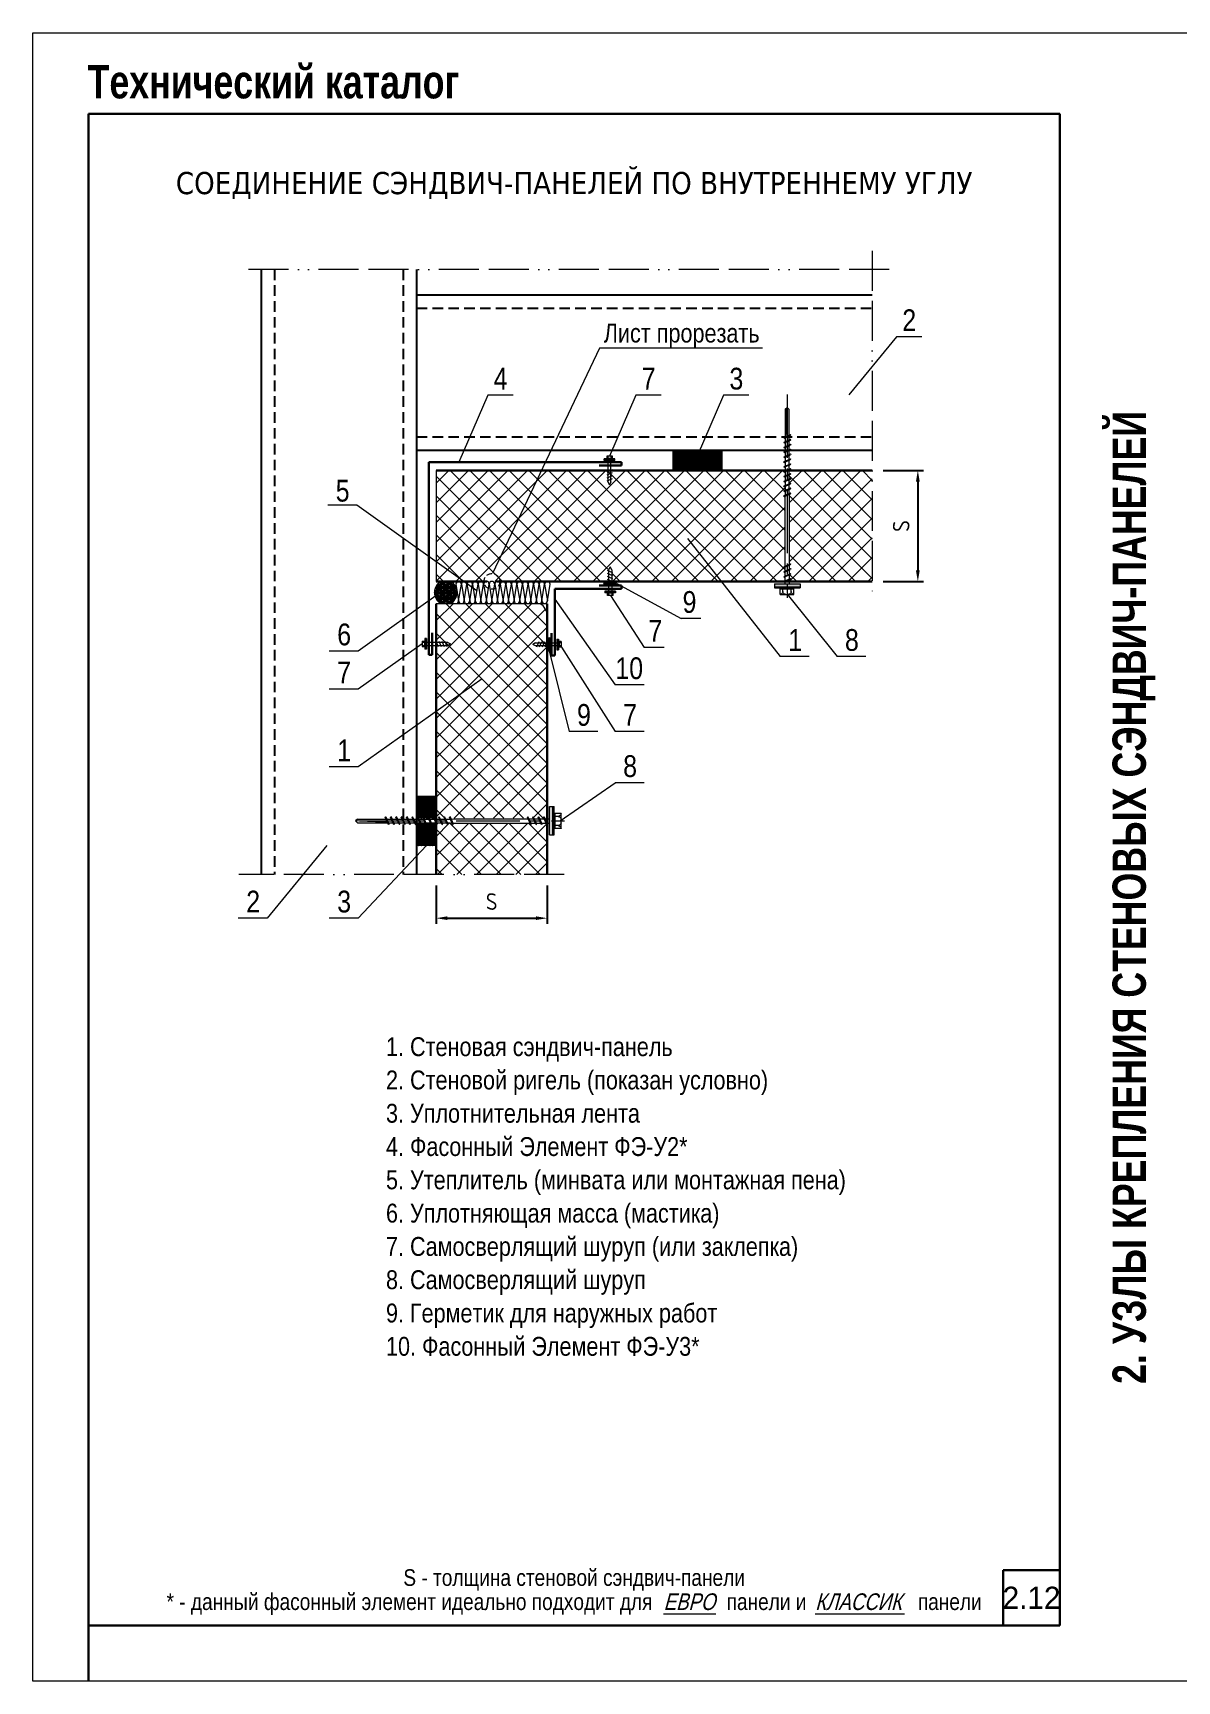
# Model space of a CAD drawing. Extents: x 5821 to 16321, y -13531 to 5774.
# Drawn here: x 6871 to 7902, y 2061 to 3546 of the extents above; entities that cross this region are included whole.
import ezdxf
from ezdxf.enums import TextEntityAlignment as Align

# ---------------------------------------------------------------- set-up
doc = ezdxf.new("R2010")
doc.units = 0
doc.header["$LTSCALE"] = 3
for name, pattern in [('ACAD_ISO13W100', [36, 12, -3, 12, -3, 0, -3, 0, -3]), ('CENTER2', [28.575, 19.05, -3.175, 3.175, -3.175]), ('HIDDEN2', [4.7625, 3.175, -1.5875])]:
    doc.linetypes.add(name, pattern=pattern)
doc.layers.get('0').update_dxf_attribs({"linetype": 'CONTINUOUS', "lineweight": 30})
doc.layers.get('DEFPOINTS').update_dxf_attribs({"linetype": 'CONTINUOUS'})
for name, color, linetype, lineweight in [('Logo', 1, 'CONTINUOUS', 9), ('new_fill', 8, 'CONTINUOUS', 13), ('RAZMER', 7, 'CONTINUOUS', 9), ('Нащельники', 1, 'CONTINUOUS', 30), ('Саморезы', 7, 'CONTINUOUS', 13)]:
    doc.layers.add(name, color=color, linetype=linetype, lineweight=lineweight)
doc.layers.add('Прогон', color=7, linetype='CONTINUOUS')
doc.styles.add('LOGO', font='HATTEN.TTF')
doc.styles.add('ROMANS', font='romans.shx', dxfattribs={"width": 0.85})
doc.styles.get("Standard").update_dxf_attribs({"font": 'TAHOMA.TTF'})
doc.styles.add('style1', font='ARIALN.TTF')
doc.styles.add('style2', font='impact.TTF')
doc.styles.add('курсив', font='ARIAL.TTF', dxfattribs={"width": 0.8, "oblique": 15})
doc.dimstyles.new('2.5', dxfattribs={"dimscale": 5, "dimtxt": 3, "dimasz": 2, "dimexe": 1, "dimexo": 2, "dimgap": 0, "dimtad": 0, "dimdec": 0, "dimlfac": 0.5, "dimzin": 9, "dimdsep": 46, "dimtxsty": 'ROMANS', "dimcen": -3, "dimdle": 1, "dimclrd": 256, "dimclre": 256, "dimclrt": 256, "dimadec": 0, "dimazin": 0, "dimtfac": 1, "dimtdec": 0, "dimtofl": 0, "dimtmove": 2, "dimatfit": 3, "dimfxl": 0, "dimtvp": 1, "dimtolj": 1, "dimtzin": 9, "dimarcsym": 0})
pattern_1 = [(45, (6592.311, -3617.928), (-8.838835, 8.838835), []), (135, (6592.311, -3617.928), (-8.838835, -8.838835), [])]
pattern_2 = [(90, (27338.4385, 1392.6648), (-1.25, 8e-17), []), (150, (27338.4385, 1392.6648), (-0.625, -1.082531755), []), (210, (27338.4385, 1392.6648), (0.625, -1.082531755), [])]

# ---------------------------------------------------------------- blocks, each defined once
blk = doc.blocks.new('саморез1')
at = {"layer": 'new_fill'}
blk.add_hatch(color=254, dxfattribs=at).paths.add_polyline_path([(-1.2, -4.8), (0, -4.8), (0, 4.8), (-1.2, 4.8)])
at = {"layer": 'Саморезы', "ltscale": 150}
for p, q in [((-3.9, 2.6), (-1.5, 2.6)), ((-3.9, 2.6), (-3.9, -2.4)), ((-2.9, 1.7), (-1.5, 1.7)), ((-1.9, 2.6), (-1.9, -2.4)), ((0, 4.8), (-1.5, 4.8)), ((-1.5, 4.8), (-1.5, -4.8)), ((-1.2, 4.8), (-1.2, -4.8)), ((0, 4.8), (0, -4.8)), ((19.2, 1.4), (0, 1.4)), ((8.4, 2.4), (10.5, -2.4)), ((11.1, 2.4), (13.2, -2.4)), ((13.8, 2.4), (15.9, -2.4)), ((16.4, 2.4), (18.5, -2.4)), ((19.2, 1.4), (21.8, 0)), ((19.2, -1.4), (21.8, 0)), ((-3.9, -2.4), (-1.5, -2.4)), ((-2.9, -1.4), (-1.5, -1.4)), ((0, -4.8), (-1.5, -4.8)), ((0, -1.4), (19.2, -1.4))]:
    blk.add_line(p, q, dxfattribs=at)
for centre, start, end in [((-2.9, 2.7), 182.373, 269.9653), ((-2.9, 0.7), 90.0347, 177.627), ((-2.9, -0.4), 182.373, 269.9653), ((-2.9, -2.4), 90.0347, 177.627)]:
    blk.add_arc(centre, 1, start, end, dxfattribs=at)
blk = doc.blocks.new('*D316')
at = {"layer": 'DEFPOINTS', "color": 0, "transparency": 16777216}
for p in [(7627.1, 3152), (7627.1, 3052), (7668.2, 3052)]:
    blk.add_point(p, dxfattribs=at)
at = {"layer": 'RAZMER', "lineweight": -2, "transparency": 16777216}
for p, q in [((7637.1, 3152), (7673.2, 3152)), ((7668.2, 3142), (7668.2, 3062)), ((7637.1, 3052), (7673.2, 3052))]:
    blk.add_line(p, q, dxfattribs=at)
at = {"layer": 'RAZMER', "transparency": 16777216}
for points in [[(7666.5, 3142), (7669.9, 3142), (7668.2, 3152)], [(7666.5, 3062), (7669.9, 3062), (7668.2, 3052)]]:
    blk.add_solid(points, dxfattribs=at)
at = {"layer": 'RAZMER', "transparency": 16777216, "insert": (7653.2, 3102), "char_height": 15, "attachment_point": 5, "rotation": 90, "style": 'ROMANS'}
blk.add_mtext('\\A1;S', dxfattribs=at)
blk = doc.blocks.new('*D317')
at = {"layer": 'DEFPOINTS', "color": 0, "transparency": 16777216}
for p in [(7234.3, 2788.1), (7334.3, 2788.1), (7334.3, 2748.6)]:
    blk.add_point(p, dxfattribs=at)
at = {"layer": 'RAZMER', "lineweight": -2, "transparency": 16777216}
for p, q in [((7234.3, 2778.1), (7234.3, 2743.6)), ((7334.3, 2778.1), (7334.3, 2743.6)), ((7244.3, 2748.6), (7324.3, 2748.6))]:
    blk.add_line(p, q, dxfattribs=at)
at = {"layer": 'RAZMER', "transparency": 16777216}
for points in [[(7244.3, 2750.3), (7244.3, 2747), (7234.3, 2748.6)], [(7324.3, 2750.3), (7324.3, 2747), (7334.3, 2748.6)]]:
    blk.add_solid(points, dxfattribs=at)
at = {"layer": 'RAZMER', "transparency": 16777216, "insert": (7284.3, 2763.6), "char_height": 15, "attachment_point": 5, "style": 'ROMANS'}
blk.add_mtext('\\A1;S', dxfattribs=at)
blk = doc.blocks.new('саморез4')
at = {"layer": 'new_fill'}
blk.add_hatch(color=254, dxfattribs=at).paths.add_polyline_path([(-2.4, -9.4), (0, -9.4), (0, 9.8), (-2.4, 9.8)])
at = {"layer": 'Саморезы', "ltscale": 150}
for p, q in [((-7.9, 5), (-3.1, 5)), ((-7.9, -5), (-7.9, 5)), ((-5.9, 3.1), (-3.1, 3.1)), ((-3.8, -5), (-3.8, 5)), ((0, 9.8), (-3.1, 9.8)), ((-3.1, -9.4), (-3.1, 9.8)), ((-2.4, -9.4), (-2.4, 9.8)), ((0, -9.4), (0, 9.8)), ((64.9, 1.5), (0, 1.5)), ((1.3, -2.2), (3.4, 2.7)), ((1.9, -2.2), (4, 2.7)), ((3.7, 2.9), (3.4, 2.7)), ((3.7, 2.9), (4, 2.7)), ((4.9, -2.2), (7, 2.7)), ((5.5, -2.2), (7.6, 2.7)), ((7.3, 2.9), (7, 2.7)), ((7.3, 2.9), (7.6, 2.7)), ((8.6, -2.2), (10.7, 2.7)), ((9.2, -2.2), (11.3, 2.7)), ((11, 2.9), (10.7, 2.7)), ((11, 2.9), (11.3, 2.7)), ((12.2, -2.2), (14.3, 2.7)), ((12.8, -2.2), (14.9, 2.7)), ((14.6, 2.9), (14.3, 2.7)), ((14.6, 2.9), (14.9, 2.7)), ((64.9, -2.2), (67, 2.7)), ((65.6, -2.2), (67.7, 2.7)), ((67.3, 2.9), (67, 2.7)), ((130, 1.3), (67.1, 1.3)), ((67.3, 2.9), (67.7, 2.7)), ((68.6, -2.2), (70.7, 2.7)), ((69.2, -2.2), (71.3, 2.7)), ((71, 2.9), (70.7, 2.7)), ((71, 2.9), (71.3, 2.7)), ((72.2, -2.2), (74.3, 2.7)), ((72.8, -2.2), (74.9, 2.7)), ((74.6, 2.9), (74.3, 2.7)), ((74.6, 2.9), (74.9, 2.7)), ((75.8, -2.2), (77.9, 2.7)), ((76.4, -2.2), (78.5, 2.7)), ((78.2, 2.9), (77.9, 2.7)), ((78.2, 2.9), (78.5, 2.7)), ((79.5, -2.2), (81.5, 2.7)), ((80.1, -2.2), (82.2, 2.7)), ((81.9, 2.9), (81.5, 2.7)), ((81.9, 2.9), (82.2, 2.7)), ((83.1, -2.2), (85.2, 2.7)), ((83.7, -2.2), (85.8, 2.7)), ((85.5, 2.9), (85.2, 2.7)), ((85.5, 2.9), (85.8, 2.7)), ((86.7, -2.2), (88.8, 2.7)), ((87.3, -2.2), (89.4, 2.7)), ((89.1, 2.9), (88.8, 2.7)), ((89.1, 2.9), (89.4, 2.7)), ((90.3, -2.2), (92.4, 2.7)), ((90.9, -2.2), (93, 2.7)), ((92.7, 2.9), (92.4, 2.7)), ((92.7, 2.9), (93, 2.7)), ((94, -2.2), (96.1, 2.7)), ((94.6, -2.2), (96.7, 2.7)), ((96.4, 2.9), (96.1, 2.7)), ((96.4, 2.9), (96.7, 2.7)), ((97.6, -2.2), (99.7, 2.7)), ((98.2, -2.2), (100.3, 2.7)), ((100, 2.9), (99.7, 2.7)), ((100, 2.9), (100.3, 2.7)), ((101.2, -2.2), (103.3, 2.7)), ((101.8, -2.2), (103.9, 2.7)), ((103.6, 2.9), (103.3, 2.7)), ((103.6, 2.9), (103.9, 2.7)), ((104.8, -2.2), (106.9, 2.7)), ((105.5, -2.2), (107.6, 2.7)), ((107.2, 2.9), (106.9, 2.7)), ((107.2, 2.9), (107.6, 2.7)), ((108.5, -2.2), (110.6, 2.7)), ((109.1, -2.2), (111.2, 2.7)), ((110.9, 2.9), (110.6, 2.7)), ((110.9, 2.9), (111.2, 2.7)), ((130, 1.3), (131.2, 0)), ((-7.9, -5), (-3.1, -5)), ((-5.9, -3.1), (-3.1, -3.1)), ((0, -9.4), (-3.1, -9.4)), ((64.9, -1.5), (0, -1.5)), ((64.9, -1.5), (0, -1.5)), ((1.6, -2.4), (1.3, -2.2)), ((1.6, -2.4), (1.9, -2.2)), ((5.2, -2.4), (4.9, -2.2)), ((5.2, -2.4), (5.5, -2.2)), ((8.9, -2.4), (8.6, -2.2)), ((8.9, -2.4), (9.2, -2.2)), ((12.5, -2.4), (12.2, -2.2)), ((12.5, -2.4), (12.8, -2.2)), ((65.3, -2.4), (64.9, -2.2)), ((65.3, -2.4), (65.6, -2.2)), ((130, -1.3), (67.1, -1.3)), ((68.9, -2.4), (68.6, -2.2)), ((68.9, -2.4), (69.2, -2.2)), ((72.5, -2.4), (72.2, -2.2)), ((72.5, -2.4), (72.8, -2.2)), ((76.1, -2.4), (75.8, -2.2)), ((76.1, -2.4), (76.4, -2.2)), ((79.8, -2.4), (79.5, -2.2)), ((79.8, -2.4), (80.1, -2.2)), ((83.4, -2.4), (83.1, -2.2)), ((83.4, -2.4), (83.7, -2.2)), ((87, -2.4), (86.7, -2.2)), ((87, -2.4), (87.3, -2.2)), ((90.6, -2.4), (90.3, -2.2)), ((90.6, -2.4), (90.9, -2.2)), ((94.3, -2.4), (94, -2.2)), ((94.3, -2.4), (94.6, -2.2)), ((97.9, -2.4), (97.6, -2.2)), ((97.9, -2.4), (98.2, -2.2)), ((101.5, -2.4), (101.2, -2.2)), ((101.5, -2.4), (101.8, -2.2)), ((105.1, -2.4), (104.8, -2.2)), ((105.1, -2.4), (105.5, -2.2)), ((108.8, -2.4), (108.5, -2.2)), ((108.8, -2.4), (109.1, -2.2)), ((130, -1.3), (131.2, 0))]:
    blk.add_line(p, q, dxfattribs=at)
at = {"layer": 'Саморезы'}
for p, q in [((67.1, 1.3), (64.9, 1.5)), ((67.1, -1.3), (64.9, -1.5))]:
    blk.add_line(p, q, dxfattribs=at)
at = {"layer": 'Саморезы', "ltscale": 150}
for centre, radius, start, end in [((-5.9, 5.1), 2, 182.373, 269.9653), ((-5.9, 1.1), 2, 90.0347, 177.627), ((80.3, 1057.7), 1058.9, 271.592, 272.7554), ((-5.9, -1.1), 2, 182.373, 269.9653), ((-5.9, -5.1), 2, 90.0347, 177.627)]:
    blk.add_arc(centre, radius, start, end, dxfattribs=at)

msp = doc.modelspace()

# ---------------------------------------------------------------- hatches: boundary and pattern name
at = {"layer": 'new_fill'}
h = msp.add_hatch(dxfattribs=at)
h.set_pattern_fill('NET3', color=256, scale=10, angle=90, style=0)
h.set_pattern_definition(pattern_2)
h.paths.add_polyline_path([(7491.91, 3170.38), (7447.86, 3170.38), (7447.86, 3151.99), (7491.91, 3151.99)])
h = msp.add_hatch(dxfattribs=at)
h.set_pattern_fill('ANSI37', color=256, scale=100, style=0)
h.set_pattern_definition(pattern_1)
h.paths.add_polyline_path([(7234.34, 3151.99), (7234.34, 3051.98), (7236.33, 3051.98, -0.1146746), (7237.46, 3051.98), (7241.33, 3051.98, -0.1145954), (7242.46, 3051.98), (7246.33, 3051.98, -0.1145162), (7247.46, 3051.98), (7251.33, 3051.98, -0.1144369), (7252.46, 3051.98), (7256.33, 3051.98, -0.1143576), (7257.46, 3051.98), (7261.33, 3051.98, -0.1142782), (7262.46, 3051.98), (7266.33, 3051.98, -0.1141988), (7267.46, 3051.98), (7271.33, 3051.98, -0.1141193), (7272.46, 3051.98), (7276.33, 3051.98, -0.1140398), (7277.46, 3051.98), (7281.33, 3051.98, -0.1139602), (7282.46, 3051.98), (7286.33, 3051.98, -0.1138805), (7287.46, 3051.98), (7291.33, 3051.98, -0.1138008), (7292.46, 3051.98), (7296.33, 3051.98, -0.1137211), (7297.46, 3051.98), (7301.33, 3051.98, -0.1136413), (7302.46, 3051.98), (7306.33, 3051.98, -0.1135614), (7307.46, 3051.98), (7311.34, 3051.98, -0.1134815), (7312.46, 3051.98), (7316.34, 3051.98, -0.1134016), (7317.46, 3051.98), (7321.34, 3051.98, -0.1133216), (7322.45, 3051.98), (7326.34, 3051.99, -0.1132415), (7327.45, 3051.99), (7331.34, 3051.99, -0.1131614), (7332.45, 3051.99), (7388.24, 3051.99), (7388.24, 3063.21), (7392.44, 3063.21), (7392.44, 3051.99), (7547.94, 3051.99), (7547.94, 3151.99)])
h.paths.add_polyline_path([(7627.1, 3051.99), (7627.1, 3151.99), (7552.74, 3151.99), (7552.74, 3051.99)])
h = msp.add_hatch(dxfattribs=at)
h.set_pattern_fill('ESCHER', color=256, scale=5, style=0)
h.set_pattern_definition([(60, (29647.1414, 5260.518), (-6, -1e-09), [5.5, -0.5]), (180, (29647.1414, 5260.518), (3, -5.1961524), [5.5, -0.5]), (300, (29647.1414, 5260.518), (6, -1e-09), [5.5, -0.5]), (60, (29647.6414, 5260.518), (-6, -1e-09), [1, -5]), (300, (29647.6414, 5260.518), (6, -1e-09), [1, -5]), (60, (29646.8914, 5260.951), (-6, -1e-09), [1, -5]), (180, (29646.8914, 5260.951), (3, -5.1961524), [1, -5]), (300, (29646.8914, 5260.085), (6, -1e-09), [1, -5]), (180, (29646.8914, 5260.085), (3, -5.1961524), [1, -5]), (60, (29645.1414, 5260.518), (-6, -1e-09), [1, -5]), (300, (29645.1414, 5260.518), (6, -1e-09), [1, -5]), (60, (29648.1414, 5258.786), (-6, -1e-09), [1, -5]), (180, (29648.1414, 5258.786), (3, -5.1961524), [1, -5]), (300, (29648.1414, 5262.25), (6, -1e-09), [1, -5]), (180, (29648.1414, 5262.25), (3, -5.1961524), [1, -5]), (0, (29648.1414, 5261.384), (-3, 5.1961524), [3.5, -2.5]), (0, (29648.1414, 5259.652), (-3, 5.1961524), [3.5, -2.5]), (120, (29647.3914, 5261.817), (-6, 1e-09), [3.5, -2.5]), (120, (29645.8914, 5260.951), (-6, 1e-09), [3.5, -2.5]), (240, (29645.8914, 5260.085), (3, -5.1961524), [3.5, -2.5]), (240, (29647.3914, 5259.219), (3, -5.1961524), [3.5, -2.5])])
h.paths.add_polyline_path([(7247.52, 3052.04), (7238.26, 3052.04, 0.5498773), (7238.26, 3032.05), (7247.52, 3032.05, 0.5498857)])
h = msp.add_hatch(dxfattribs=at)
h.set_pattern_fill('NET3', color=256, scale=10, style=0)
h.set_pattern_definition([(0, (7885.9724, -2415.444), (0, 1.25), []), (60, (7885.9724, -2415.444), (-1.08253175, 0.625), []), (120, (7885.9724, -2415.444), (-1.08253175, -0.625), [])])
h.paths.add_polyline_path([(7389.02, 3051.99), (7387.17, 3051.99, 1), (7387.17, 3048.21), (7389.02, 3048.21)])
h.paths.add_polyline_path([(7393.22, 3051.99), (7389.02, 3051.99), (7389.02, 3048.21), (7393.22, 3048.21)])
h.paths.add_polyline_path([(7395.06, 3051.99), (7393.22, 3051.99), (7393.22, 3048.21), (7395.06, 3048.21, 1)])
h = msp.add_hatch(dxfattribs=at)
h.set_pattern_fill('ANSI37', color=256, scale=100, style=0)
h.set_pattern_definition(pattern_1)
h.paths.add_polyline_path([(7234.34, 2838.6), (7334.34, 2838.6), (7334.34, 3021.08, 0.2717), (7327.94, 3031.99), (7234.34, 3031.99)])
h = msp.add_hatch(dxfattribs=at)
h.set_pattern_fill('NET3', color=256, scale=10, style=0)
h.set_pattern_definition([(0, (7976.1914, -2325.1246), (0, 1.25), []), (60, (7976.1914, -2325.1246), (-1.08253175, 0.625), []), (120, (7976.1914, -2325.1246), (-1.08253175, -0.625), [])])
h.paths.add_polyline_path([(7338.12, 2999.25, 1), (7334.34, 2999.25), (7334.34, 2997.41), (7338.12, 2997.41)])
h.paths.add_polyline_path([(7338.12, 2997.41), (7334.34, 2997.41), (7334.34, 2993.21), (7338.12, 2993.21)])
h.paths.add_polyline_path([(7338.12, 2993.21), (7334.34, 2993.21), (7334.34, 2991.36, 1), (7338.12, 2991.36)])
h = msp.add_hatch(dxfattribs=at)
h.set_pattern_fill('NET3', color=256, scale=10, angle=90, style=0)
h.set_pattern_definition(pattern_2)
h.paths.add_polyline_path([(7234.34, 2858.23), (7216.71, 2858.23), (7216.71, 2838.6), (7234.34, 2838.6)])
h.paths.add_polyline_path([(7234.34, 2833.8), (7216.71, 2833.8), (7216.71, 2814.18), (7234.34, 2814.18)])
h = msp.add_hatch(dxfattribs=at)
h.set_pattern_fill('ANSI37', color=256, scale=100, style=0)
h.set_pattern_definition(pattern_1)
h.paths.add_polyline_path([(7234.34, 2833.8), (7234.34, 2788.07), (7334.34, 2788.07), (7334.34, 2833.8)])

# ---------------------------------------------------------------- linework, layer by layer
at = {"color": 1}
for p, q in [((6921.09, 3473.41), (7796.09, 3473.41)), ((6921.09, 3473.41), (6921.09, 2061.26)), ((7796.09, 3473.41), (7796.09, 2111.26)), ((7745.18, 2161.26), (7796.09, 2161.26)), ((7745.18, 2161.26), (7745.18, 2111.26)), ((6921.09, 2111.26), (7796.09, 2111.26))]:
    msp.add_line(p, q, dxfattribs=at)
for p, q in [((7234.34, 3151.99), (7627.1, 3151.99)), ((7279.98, 3051.98), (7234.34, 3051.98)), ((7627.1, 3051.99), (7288.93, 3051.98)), ((7234.34, 3031.99), (7234.34, 2788.07)), ((7334.34, 3031.99), (7334.34, 2788.07))]:
    msp.add_line(p, q)
at = {"layer": 'Logo'}
for p, q in [((7439.07, 2121.69), (7486.31, 2121.69)), ((7575.69, 2121.69), (7656.14, 2121.69))]:
    msp.add_line(p, q, dxfattribs=at)
at = {"layer": 'new_fill'}
for p, q in [((7447.86, 3151.99), (7447.86, 3170.38)), ((7491.91, 3151.99), (7491.91, 3170.38)), ((7252.04, 3049.55), (7254.54, 3034.55)), ((7254.54, 3034.55), (7257.04, 3049.55)), ((7257.04, 3049.55), (7259.54, 3034.55)), ((7259.54, 3034.55), (7262.04, 3049.55)), ((7262.04, 3049.55), (7264.54, 3034.55)), ((7264.54, 3034.55), (7267.04, 3049.55)), ((7267.04, 3049.55), (7269.54, 3034.55)), ((7269.54, 3034.55), (7272.04, 3049.55)), ((7272.04, 3049.55), (7274.54, 3034.55)), ((7274.54, 3034.55), (7277.04, 3049.55)), ((7277.04, 3049.55), (7279.54, 3034.55)), ((7279.54, 3034.55), (7282.04, 3049.55)), ((7282.04, 3049.55), (7284.54, 3034.55)), ((7284.54, 3034.55), (7287.04, 3049.55)), ((7287.04, 3049.55), (7289.54, 3034.55)), ((7289.54, 3034.55), (7292.04, 3049.55)), ((7292.04, 3049.55), (7294.54, 3034.55)), ((7294.54, 3034.55), (7297.04, 3049.55)), ((7297.04, 3049.55), (7299.54, 3034.55)), ((7299.54, 3034.55), (7302.04, 3049.55)), ((7302.04, 3049.55), (7304.54, 3034.55)), ((7304.54, 3034.55), (7307.04, 3049.55)), ((7307.04, 3049.55), (7309.54, 3034.55)), ((7309.54, 3034.55), (7312.04, 3049.55)), ((7312.04, 3049.55), (7314.54, 3034.55)), ((7314.54, 3034.55), (7317.04, 3049.55)), ((7317.04, 3049.55), (7319.54, 3034.55)), ((7319.54, 3034.55), (7322.04, 3049.55)), ((7322.04, 3049.55), (7324.54, 3034.55)), ((7324.54, 3034.55), (7327.04, 3049.55)), ((7327.04, 3049.55), (7329.54, 3034.55)), ((7329.54, 3034.55), (7332.04, 3049.55)), ((7332.04, 3049.55), (7334.54, 3034.55)), ((7334.54, 3034.55), (7337.04, 3049.55)), ((7234.34, 2858.23), (7216.71, 2858.23)), ((7234.34, 2814.18), (7216.71, 2814.18))]:
    msp.add_line(p, q, dxfattribs=at)
for centre, radius, start, end in [((7254.54, 3049.55), 2.5, 0, 180), ((7259.54, 3049.55), 2.5, 0, 180), ((7264.54, 3049.55), 2.5, 0, 180), ((7269.54, 3049.55), 2.5, 0, 180), ((7274.54, 3049.55), 2.5, 0, 180), ((7279.54, 3049.55), 2.5, 0, 180), ((7284.54, 3049.55), 2.5, 0, 180), ((7289.54, 3049.55), 2.5, 0, 180), ((7294.54, 3049.55), 2.5, 0, 180), ((7299.54, 3049.55), 2.5, 0, 180), ((7304.54, 3049.55), 2.5, 0, 180), ((7309.54, 3049.55), 2.5, 0, 180), ((7314.54, 3049.55), 2.5, 0, 180), ((7319.54, 3049.55), 2.5, 0, 180), ((7324.54, 3049.55), 2.5, 0, 180), ((7329.54, 3049.55), 2.5, 0, 180), ((7334.54, 3049.55), 2.5, 0, 180), ((7252.04, 3034.55), 2.5, 270, 0), ((7257.04, 3034.55), 2.5, 180, 270), ((7257.04, 3034.55), 2.5, 270, 0), ((7262.04, 3034.55), 2.5, 180, 270), ((7262.04, 3034.55), 2.5, 270, 0), ((7267.04, 3034.55), 2.5, 180, 270), ((7267.04, 3034.55), 2.5, 270, 0), ((7272.04, 3034.55), 2.5, 180, 270), ((7272.04, 3034.55), 2.5, 270, 0), ((7277.04, 3034.55), 2.5, 180, 270), ((7277.04, 3034.55), 2.5, 270, 0), ((7282.04, 3034.55), 2.5, 180, 270), ((7282.04, 3034.55), 2.5, 270, 0), ((7287.04, 3034.55), 2.5, 180, 270), ((7287.04, 3034.55), 2.5, 270, 0), ((7292.04, 3034.55), 2.5, 180, 270), ((7292.04, 3034.55), 2.5, 270, 0), ((7297.04, 3034.55), 2.5, 180, 270), ((7297.04, 3034.55), 2.5, 270, 0), ((7302.04, 3034.55), 2.5, 180, 270), ((7302.04, 3034.55), 2.5, 270, 0), ((7307.04, 3034.55), 2.5, 180, 270), ((7307.04, 3034.55), 2.5, 270, 0), ((7312.04, 3034.55), 2.5, 180, 270), ((7312.04, 3034.55), 2.5, 270, 0), ((7317.04, 3034.55), 2.5, 180, 270), ((7317.04, 3034.55), 2.5, 270, 0), ((7322.04, 3034.55), 2.5, 180, 270), ((7322.04, 3034.55), 2.5, 270, 0), ((7327.04, 3034.55), 2.5, 180, 270), ((7327.04, 3034.55), 2.5, 270, 0), ((7321.84, 3021.08), 12.5, 0, 60.80129), ((7332.04, 3034.55), 2.5, 180, 270), ((7332.04, 3034.55), 2.5, 270, 0)]:
    msp.add_arc(centre, radius, start, end, dxfattribs=at)
at = {"layer": 'RAZMER', "linetype": 'ACAD_ISO13W100'}
for p, q in [((7627.1, 3349.9), (7627.1, 3040.45)), ((7642.23, 3333.18), (7057.32, 3333.18)), ((7349.5, 2788.07), (7056.4, 2788.07))]:
    msp.add_line(p, q, dxfattribs=at)
at = {"layer": 'RAZMER'}
for p, q in [((7648.87, 3272.5), (7605.89, 3220.33)), ((7671.73, 3272.5), (7648.87, 3272.5)), ((7381.35, 3262.16), (7285, 3059.12)), ((7528.31, 3262.16), (7381.35, 3262.16)), ((7280.72, 3219.85), (7254.66, 3159.38)), ((7303.58, 3219.85), (7280.72, 3219.85)), ((7414.13, 3219.85), (7390.46, 3164.92)), ((7436.99, 3219.85), (7414.13, 3219.85)), ((7493.15, 3219.85), (7469.47, 3164.92)), ((7516, 3219.85), (7493.15, 3219.85)), ((7234.34, 3151.99), (7234.34, 3051.98)), ((7162.69, 3120.68), (7136.66, 3120.68)), ((7271.04, 3043.56), (7162.69, 3120.68)), ((7460.63, 3090.75), (7544.33, 2984.32)), ((7396.95, 3050.05), (7454.89, 3018.56)), ((7238.15, 3042.05), (7164.06, 2989.31)), ((7334.34, 3031.99), (7234.34, 3031.99)), ((7341.12, 3036.06), (7395.62, 2958.84)), ((7391.24, 3039.37), (7421.65, 2992.66)), ((7550.34, 3040.45), (7595.41, 2984.32)), ((7472.85, 3018.56), (7454.89, 3018.56)), ((7164.06, 2989.31), (7138.03, 2989.31)), ((7221.62, 2995.9), (7164.06, 2955.11)), ((7336.23, 2989.47), (7354.05, 2916.8)), ((7347.06, 2992.91), (7395.62, 2916.8)), ((7439.61, 2992.66), (7421.65, 2992.66)), ((7570.35, 2984.32), (7544.33, 2984.32)), ((7621.44, 2984.32), (7595.41, 2984.32)), ((7275.6, 2964.31), (7164.06, 2884.87)), ((7421.65, 2958.84), (7395.62, 2958.84)), ((7164.06, 2955.11), (7138.03, 2955.11)), ((7380.08, 2916.8), (7354.05, 2916.8)), ((7421.65, 2916.8), (7395.62, 2916.8)), ((7164.06, 2884.87), (7138.03, 2884.87)), ((7345.87, 2836.2), (7395.62, 2870.66)), ((7421.65, 2870.66), (7395.62, 2870.66)), ((7135.71, 2814.18), (7082.11, 2748.64)), ((7225.57, 2814.18), (7164.06, 2748.64)), ((7082.11, 2748.64), (7056.08, 2748.64)), ((7164.06, 2748.64), (7138.03, 2748.64))]:
    msp.add_line(p, q, dxfattribs=at)
at = {"layer": 'RAZMER', "linetype": 'CENTER2'}
for p, q in [((7550.34, 3220.48), (7550.34, 3037.18)), ((7166.65, 2836.2), (7349.96, 2836.2))]:
    msp.add_line(p, q, dxfattribs=at)
at = {"layer": 'RAZMER'}
msp.add_lwpolyline([(6871.09, 3546.26), (7921.09, 3546.26), (7921.09, 2061.26), (6871.09, 2061.26)], close=True, dxfattribs=at)
at = {"layer": 'RAZMER', "linetype": 'HIDDEN2', "ltscale": 0.5}
msp.add_circle((7284.5, 3052.05), 7.09, dxfattribs=at)
at = {"layer": 'RAZMER'}
for centre, radius, start, end in [((7244.6, 3042.05), 11.84, 122.38856, 237.61162), ((7241.18, 3042.05), 11.84, 302.38838, 57.61144), ((7387.17, 3050.1), 1.89, 90, 270), ((7395.06, 3050.1), 1.89, 270, 90), ((7336.23, 2999.25), 1.89, 0, 180), ((7336.23, 2991.36), 1.89, 180, 0)]:
    msp.add_arc(centre, radius, start, end, dxfattribs=at)
at = {"layer": 'Нащельники'}
for p, q in [((7227.56, 2985.78), (7227.56, 3159.38)), ((7401.15, 3159.38), (7227.56, 3159.38)), ((7381.15, 3156.38), (7401.15, 3156.38)), ((7401.15, 3156.38), (7401.15, 3159.38)), ((7341.12, 3045.31), (7341.12, 2985.31)), ((7341.12, 3045.31), (7401.12, 3045.31)), ((7381.12, 3048.31), (7401.12, 3048.31)), ((7401.12, 3048.31), (7401.12, 3045.31)), ((7230.56, 3005.78), (7230.56, 2985.78)), ((7338.12, 3005.31), (7338.12, 2985.31)), ((7230.56, 2985.78), (7227.56, 2985.78)), ((7338.12, 2985.31), (7341.12, 2985.31))]:
    msp.add_line(p, q, dxfattribs=at)
at = {"layer": 'Прогон'}
for p, q in [((7076.71, 3333.18), (7076.71, 2788.07)), ((7216.71, 3333.18), (7216.71, 2788.07)), ((7216.71, 3310.38), (7627.1, 3310.38)), ((7216.71, 3170.38), (7627.1, 3170.38))]:
    msp.add_line(p, q, dxfattribs=at)
at = {"layer": 'Прогон', "linetype": 'HIDDEN2'}
for p, q in [((7088.71, 3333.18), (7088.71, 2788.07)), ((7204.71, 3333.18), (7204.71, 2788.07)), ((7216.71, 3298.38), (7627.1, 3298.38)), ((7216.71, 3182.38), (7627.1, 3182.38))]:
    msp.add_line(p, q, dxfattribs=at)
at = {"layer": 'Прогон', "color": 7, "lineweight": 0}
for centre, radius, start, end in [((7244.6, 3042.05), 11.84, 122.39085, 160.55031), ((7244.6, 3042.05), 11.84, 122.38856, 122.39085), ((7244.6, 3042.05), 11.84, 122.38856, 122.39085), ((7395.06, 3050.1), 1.89, 270, 90)]:
    msp.add_arc(centre, radius, start, end, dxfattribs=at)

# ---------------------------------------------------------------- block references
at = {"layer": 'RAZMER', "rotation": 270.0000000000022}
msp.add_blockref('саморез1', (7390.34, 3160.98), dxfattribs=at)
at = {"layer": 'RAZMER', "xscale": -1}
for p, rotation in [((7391.12, 3043.31), 269.9999999999978), ((7343.12, 2995.31), 359.9999999999978)]:
    msp.add_blockref('саморез1', p, dxfattribs=dict(at, rotation=rotation))
at = {"layer": 'RAZMER'}
msp.add_blockref('саморез1', (7225.56, 2995.78), dxfattribs=at)
at = {"layer": 'Прогон', "xscale": -1.21, "yscale": 1.21, "zscale": 1.21, "rotation": 270.0000000000055}
msp.add_blockref('саморез4', (7550.34, 3049.99), dxfattribs=at)
at = {"layer": 'Прогон', "xscale": -1.331, "yscale": 1.331, "zscale": 1.331}
msp.add_blockref('саморез4', (7336.34, 2836.2), dxfattribs=at)

# ---------------------------------------------------------------- texts
msp.add_text('СОЕДИНЕНИЕ СЭНДВИЧ-ПАНЕЛЕЙ ПО ВНУТРЕННЕМУ УГЛУ', height=20).set_placement((7358.59, 3401.01), align=Align.CENTER)
at = {"style": 'style1'}
for s, height, p in [('2', 19.61, (7654.2, 3277.62)), ('Лист прорезать', 17, (7385.25, 3267.34)), ('4', 19.61, (7286.05, 3224.97)), ('7', 19.61, (7419.46, 3224.97)), ('3', 19.61, (7498.47, 3224.97)), ('5', 19.61, (7143.8, 3124.01)), ('9', 19.61, (7456.28, 3023.74)), ('7', 19.61, (7425.59, 2997.83)), ('6', 19.61, (7145.17, 2994.49)), ('1', 19.61, (7551.46, 2989.49)), ('8', 19.61, (7602.55, 2989.5)), ('7', 19.61, (7145.17, 2960.29)), ('10', 19.612, (7395.71, 2964.01)), ('9', 19.61, (7361.19, 2921.97)), ('7', 19.61, (7402.76, 2921.97)), ('1', 19.61, (7145.17, 2890.04)), ('8', 19.61, (7402.76, 2875.84)), ('2', 19.61, (7063.21, 2753.81)), ('3', 19.61, (7145.17, 2753.81)), ('1. Стеновая сэндвич-панель', 17, (7189.09, 2624.36)), ('2. Стеновой ригель (показан условно)', 17, (7189.09, 2594.36)), ('3. Уплотнительная лента', 17, (7189.09, 2564.36)), ('4. Фасонный Элемент ФЭ-У2*', 17, (7189.09, 2534.36)), ('5. Утеплитель (минвата или монтажная пена)', 17, (7189.09, 2504.36)), ('6. Уплотняющая масса (мастика)', 17, (7189.09, 2474.36)), ('7. Самосверлящий шуруп (или заклепка)', 17, (7189.09, 2444.36)), ('8. Самосверлящий шуруп', 17, (7189.09, 2414.36)), ('9. Герметик для наружных работ', 17, (7189.09, 2384.36)), ('10. Фасонный Элемент ФЭ-У3*', 17, (7189.09, 2354.36))]:
    msp.add_text(s, height=height, dxfattribs=at).set_placement(p)
for s, p in [('S - толщина стеновой сэндвич-панели', (7358.59, 2147)), ('* - данный фасонный элемент идеально подходит для              панели и                     панели', (7358.59, 2125.26))]:
    msp.add_text(s, height=15, dxfattribs=at).set_placement(p, align=Align.CENTER)
at = {"color": 1, "style": 'курсив', "oblique": 15, "width": 0.8}
for s, p in [('ЕВРО', (7462.41, 2125.26)), ('КЛАССИК', (7614.7, 2125.26))]:
    msp.add_text(s, height=15, dxfattribs=at).set_placement(p, align=Align.CENTER)
at = {"layer": 'new_fill', "style": 'style2'}
msp.add_text('Технический каталог', height=30, dxfattribs=at).set_placement((6920.3, 3487.31))
msp.add_text('2. УЗЛЫ КРЕПЛЕНИЯ СТЕНОВЫХ СЭНДВИЧ-ПАНЕЛЕЙ', height=30, rotation=90, dxfattribs=at).set_placement((7858.59, 2767.33), align=Align.MIDDLE_CENTER)
at = {"layer": 'new_fill', "style": 'LOGO'}
msp.add_text('2.12', height=20, dxfattribs=at).set_placement((7770.64, 2136.26), align=Align.MIDDLE_CENTER)

# ---------------------------------------------------------------- dimensions: what is measured, and where the dimension line sits
at = {"layer": 'RAZMER'}
dim = msp.add_linear_dim(base=(7668.2, 3051.99), p1=(7627.1, 3151.99), p2=(7627.1, 3051.99), angle=90, text='S', dimstyle='2.5', dxfattribs=at)
dim.commit()
dim.dimension.update_dxf_attribs({"geometry": '*D316', "text_midpoint": (7653.2, 3101.99)})
dim = msp.add_linear_dim(base=(7334.34, 2748.64), p1=(7234.34, 2788.07), p2=(7334.34, 2788.07), text='S', dimstyle='2.5', dxfattribs=at)
dim.commit()
dim.dimension.update_dxf_attribs({"geometry": '*D317', "text_midpoint": (7284.34, 2763.64)})

doc.saveas('drawing.dxf')
